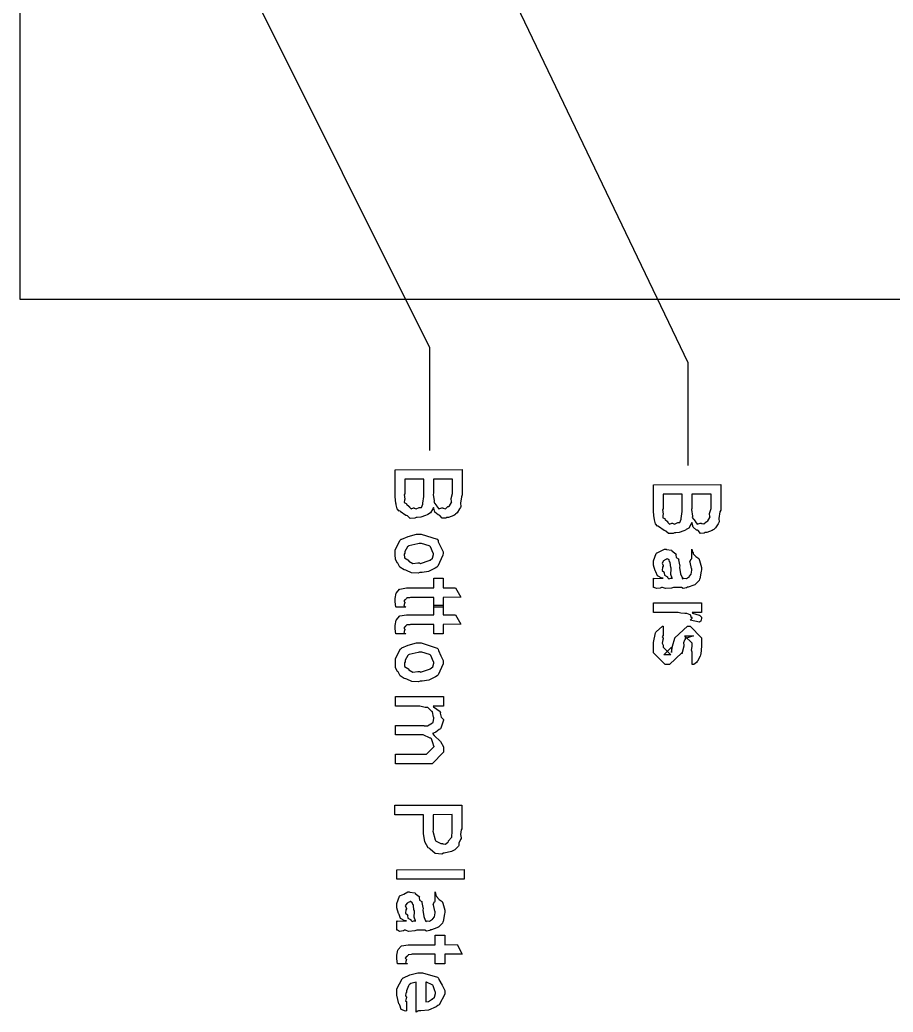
# Model space of a CAD drawing. Extents: x 0.2 to 11.6, y 0.3 to 16.2.
# Drawn here: x 2.112 to 3.171, y 11.012 to 12.216 of the extents above; entities that cross this region are included whole.
import ezdxf

# ---------------------------------------------------------------- set-up
doc = ezdxf.new("R2010")
doc.units = 0
doc.header["$MEASUREMENT"] = 0

msp = doc.modelspace()

# ---------------------------------------------------------------- linework, layer by layer
at = {"color": 0}
for p, q in [((2.11165, 12.425), (2.11165, 11.8767)), ((2.64333, 12.3817), (2.92165, 11.8)), ((2.33832, 12.36), (2.60835, 11.8184)), ((2.11165, 11.8767), (5.34668, 11.8767)), ((2.60835, 11.8184), (2.60835, 11.6934)), ((2.92165, 11.8), (2.92165, 11.675)), ((2.56668, 11.67), (2.64828, 11.6703)), ((2.56668, 11.6405), (2.56668, 11.67)), ((2.56668, 11.67), (2.56668, 11.67)), ((2.64828, 11.6703), (2.64828, 11.6394)), ((2.5784, 11.6585), (2.5784, 11.6405)), ((2.60161, 11.6585), (2.5784, 11.6585)), ((2.5784, 11.6585), (2.5784, 11.6585)), ((2.60161, 11.6403), (2.60161, 11.6585)), ((2.63656, 11.6587), (2.61333, 11.6585)), ((2.61333, 11.6585), (2.61333, 11.6414)), ((2.61333, 11.6585), (2.61333, 11.6585)), ((2.63656, 11.6431), (2.63656, 11.6587)), ((2.88004, 11.6517), (2.96164, 11.6519)), ((2.88004, 11.6222), (2.88004, 11.6517)), ((2.88004, 11.6517), (2.88004, 11.6517)), ((2.96164, 11.6519), (2.96164, 11.6211)), ((2.56668, 11.6376), (2.56668, 11.6405)), ((2.5784, 11.6405), (2.57764, 11.6399)), ((2.57764, 11.6399), (2.57856, 11.6343)), ((2.60161, 11.6375), (2.60161, 11.6403)), ((2.61333, 11.6414), (2.6129, 11.6401)), ((2.6129, 11.6401), (2.61404, 11.6321)), ((2.6346, 11.6352), (2.63656, 11.6412)), ((2.63656, 11.6412), (2.63656, 11.6431)), ((2.64828, 11.6394), (2.64735, 11.637)), ((2.89176, 11.6402), (2.89176, 11.6222)), ((2.91499, 11.6402), (2.89176, 11.6402)), ((2.89176, 11.6402), (2.89176, 11.6402)), ((2.91499, 11.622), (2.91499, 11.6402)), ((2.94993, 11.6404), (2.92671, 11.6402)), ((2.92671, 11.6402), (2.92671, 11.623)), ((2.92671, 11.6402), (2.92671, 11.6402)), ((2.94993, 11.6248), (2.94993, 11.6404)), ((2.56765, 11.629), (2.56668, 11.6376)), ((2.56799, 11.6284), (2.56765, 11.629)), ((2.56819, 11.6275), (2.56799, 11.6284)), ((2.56913, 11.6227), (2.56819, 11.6275)), ((2.57807, 11.6333), (2.5779, 11.6301)), ((2.5779, 11.6301), (2.58035, 11.629)), ((2.57861, 11.634), (2.57807, 11.6333)), ((2.57856, 11.6343), (2.57861, 11.634)), ((2.58035, 11.629), (2.58057, 11.6286)), ((2.58057, 11.6286), (2.58078, 11.628)), ((2.58078, 11.628), (2.58382, 11.6253)), ((2.59868, 11.6242), (2.60032, 11.6282)), ((2.60021, 11.6292), (2.60161, 11.6375)), ((2.60053, 11.6288), (2.60021, 11.6292)), ((2.60032, 11.6282), (2.60053, 11.6288)), ((2.61421, 11.6316), (2.61388, 11.6305)), ((2.61388, 11.6305), (2.61746, 11.6259)), ((2.61404, 11.6321), (2.61421, 11.6316)), ((2.63271, 11.6263), (2.63525, 11.6304)), ((2.63504, 11.6311), (2.6346, 11.6352)), ((2.63547, 11.631), (2.63504, 11.6311)), ((2.63525, 11.6304), (2.63547, 11.631)), ((2.64735, 11.637), (2.64615, 11.6292)), ((2.64615, 11.6292), (2.64643, 11.6252)), ((2.57172, 11.6198), (2.56913, 11.6227)), ((2.57254, 11.6199), (2.57172, 11.6198)), ((2.57303, 11.6194), (2.57254, 11.6199)), ((2.57986, 11.6145), (2.57303, 11.6194)), ((2.58382, 11.6253), (2.58425, 11.6251)), ((2.58425, 11.6251), (2.58425, 11.6244)), ((2.58425, 11.6244), (2.58637, 11.6224)), ((2.58637, 11.6224), (2.58897, 11.6236)), ((2.58897, 11.6236), (2.5899, 11.6236)), ((2.5899, 11.6236), (2.58985, 11.6234)), ((2.58985, 11.6234), (2.59233, 11.6224)), ((2.59233, 11.6224), (2.59614, 11.6241)), ((2.59614, 11.6241), (2.59663, 11.6242)), ((2.59663, 11.6242), (2.59663, 11.6241)), ((2.59663, 11.6241), (2.59868, 11.6242)), ((2.60644, 11.6157), (2.60553, 11.6151)), ((2.60965, 11.6175), (2.60644, 11.6157)), ((2.61262, 11.6225), (2.60965, 11.6175)), ((2.61333, 11.6242), (2.61262, 11.6225)), ((2.61376, 11.6232), (2.61333, 11.6242)), ((2.61486, 11.6185), (2.61376, 11.6232)), ((2.61882, 11.6152), (2.61486, 11.6185)), ((2.61746, 11.6259), (2.61789, 11.6255)), ((2.61789, 11.6255), (2.61774, 11.6249)), ((2.61774, 11.6249), (2.61979, 11.6224)), ((2.61979, 11.6224), (2.62354, 11.6236)), ((2.62354, 11.6236), (2.62483, 11.6236)), ((2.62483, 11.6236), (2.625, 11.6232)), ((2.625, 11.6232), (2.62793, 11.6227)), ((2.62793, 11.6227), (2.63086, 11.6252)), ((2.63086, 11.6252), (2.63135, 11.6255)), ((2.63135, 11.6255), (2.63271, 11.6263)), ((2.63135, 11.6255), (2.63135, 11.6255)), ((2.63917, 11.6153), (2.63807, 11.6146)), ((2.63986, 11.6159), (2.63917, 11.6153)), ((2.64199, 11.6177), (2.63986, 11.6159)), ((2.64507, 11.6226), (2.64199, 11.6177)), ((2.64611, 11.6242), (2.64507, 11.6226)), ((2.64643, 11.6252), (2.64611, 11.6242)), ((2.88004, 11.6193), (2.88004, 11.6222)), ((2.88103, 11.6107), (2.88004, 11.6193)), ((2.89176, 11.6222), (2.891, 11.6216)), ((2.891, 11.6216), (2.89193, 11.616)), ((2.89199, 11.6157), (2.89144, 11.615)), ((2.89193, 11.616), (2.89199, 11.6157)), ((2.91357, 11.6109), (2.91499, 11.6192)), ((2.91499, 11.6192), (2.91499, 11.622)), ((2.92671, 11.623), (2.92626, 11.6218)), ((2.92626, 11.6218), (2.9274, 11.6138)), ((2.94797, 11.6169), (2.94993, 11.6228)), ((2.9484, 11.6127), (2.94797, 11.6169)), ((2.94993, 11.6228), (2.94993, 11.6248)), ((2.96072, 11.6187), (2.95953, 11.6109)), ((2.96164, 11.6211), (2.96072, 11.6187)), ((2.58078, 11.6143), (2.57986, 11.6145)), ((2.58165, 11.6139), (2.58078, 11.6143)), ((2.58485, 11.6108), (2.58165, 11.6139)), ((2.59076, 11.6111), (2.58485, 11.6108)), ((2.59229, 11.6119), (2.59076, 11.6111)), ((2.59369, 11.6119), (2.59229, 11.6119)), ((2.59799, 11.6124), (2.59369, 11.6119)), ((2.60368, 11.6144), (2.59799, 11.6124)), ((2.60553, 11.6151), (2.60368, 11.6144)), ((2.62028, 11.6149), (2.61882, 11.6152)), ((2.62099, 11.6144), (2.62028, 11.6149)), ((2.62381, 11.611), (2.62099, 11.6144)), ((2.62842, 11.6113), (2.62381, 11.611)), ((2.62939, 11.6121), (2.62842, 11.6113)), ((2.63157, 11.6121), (2.62939, 11.6121)), ((2.63807, 11.6146), (2.63157, 11.6121)), ((2.88135, 11.61), (2.88103, 11.6107)), ((2.88157, 11.6092), (2.88135, 11.61)), ((2.88249, 11.6044), (2.88157, 11.6092)), ((2.8851, 11.6015), (2.88249, 11.6044)), ((2.89144, 11.615), (2.89128, 11.6118)), ((2.89128, 11.6118), (2.89372, 11.6106)), ((2.89372, 11.6106), (2.89393, 11.6102)), ((2.89393, 11.6102), (2.89415, 11.6097)), ((2.89415, 11.6097), (2.89719, 11.607)), ((2.89719, 11.607), (2.89762, 11.6068)), ((2.89762, 11.6068), (2.89762, 11.6061)), ((2.89762, 11.6061), (2.89974, 11.6041)), ((2.89974, 11.6041), (2.90235, 11.6053)), ((2.90235, 11.6053), (2.90326, 11.6053)), ((2.90326, 11.6053), (2.90321, 11.6051)), ((2.90321, 11.6051), (2.90571, 11.6041)), ((2.90571, 11.6041), (2.9095, 11.6058)), ((2.9095, 11.6058), (2.91, 11.6059)), ((2.91, 11.6059), (2.91, 11.6058)), ((2.91, 11.6058), (2.91206, 11.6059)), ((2.91206, 11.6059), (2.91368, 11.6098)), ((2.9139, 11.6105), (2.91357, 11.6109)), ((2.91368, 11.6098), (2.9139, 11.6105)), ((2.926, 11.6042), (2.92301, 11.5991)), ((2.92671, 11.6059), (2.926, 11.6042)), ((2.92714, 11.6049), (2.92671, 11.6059)), ((2.92822, 11.6002), (2.92714, 11.6049)), ((2.92757, 11.6133), (2.92725, 11.6121)), ((2.92725, 11.6121), (2.93083, 11.6075)), ((2.9274, 11.6138), (2.92757, 11.6133)), ((2.93083, 11.6075), (2.93126, 11.6072)), ((2.93126, 11.6072), (2.9311, 11.6066)), ((2.9311, 11.6066), (2.93317, 11.6041)), ((2.93317, 11.6041), (2.9369, 11.6053)), ((2.9369, 11.6053), (2.93821, 11.6053)), ((2.93821, 11.6053), (2.93838, 11.6048)), ((2.93838, 11.6048), (2.94129, 11.6044)), ((2.94129, 11.6044), (2.94422, 11.6069)), ((2.94422, 11.6069), (2.94472, 11.6072)), ((2.94472, 11.6072), (2.94607, 11.6079)), ((2.94472, 11.6072), (2.94472, 11.6072)), ((2.94607, 11.6079), (2.94862, 11.6121)), ((2.94883, 11.6126), (2.9484, 11.6127)), ((2.94862, 11.6121), (2.94883, 11.6126)), ((2.95844, 11.6043), (2.95535, 11.5994)), ((2.95947, 11.6059), (2.95844, 11.6043)), ((2.95979, 11.6069), (2.95947, 11.6059)), ((2.95953, 11.6109), (2.95979, 11.6069)), ((2.58246, 11.5891), (2.59256, 11.5918)), ((2.59256, 11.5918), (2.59592, 11.5918)), ((2.59592, 11.5918), (2.59836, 11.5917)), ((2.59592, 11.5918), (2.59592, 11.5918)), ((2.59836, 11.5917), (2.61762, 11.5856)), ((2.8859, 11.6016), (2.8851, 11.6015)), ((2.88639, 11.601), (2.8859, 11.6016)), ((2.89324, 11.5961), (2.88639, 11.601)), ((2.89415, 11.5959), (2.89324, 11.5961)), ((2.89501, 11.5955), (2.89415, 11.5959)), ((2.89822, 11.5925), (2.89501, 11.5955)), ((2.90414, 11.5927), (2.89822, 11.5925)), ((2.90565, 11.5935), (2.90414, 11.5927)), ((2.90707, 11.5935), (2.90565, 11.5935)), ((2.91135, 11.594), (2.90707, 11.5935)), ((2.91704, 11.596), (2.91135, 11.594)), ((2.91889, 11.5968), (2.91704, 11.596)), ((2.91982, 11.5973), (2.91889, 11.5968)), ((2.92301, 11.5991), (2.91982, 11.5973)), ((2.93218, 11.5968), (2.92822, 11.6002)), ((2.93365, 11.5966), (2.93218, 11.5968)), ((2.93435, 11.5961), (2.93365, 11.5966)), ((2.93718, 11.5927), (2.93435, 11.5961)), ((2.94179, 11.593), (2.93718, 11.5927)), ((2.94276, 11.5938), (2.94179, 11.593)), ((2.94493, 11.5938), (2.94276, 11.5938)), ((2.95144, 11.5962), (2.94493, 11.5938)), ((2.95253, 11.597), (2.95144, 11.5962)), ((2.95324, 11.5975), (2.95253, 11.597)), ((2.95535, 11.5994), (2.95324, 11.5975)), ((2.56683, 11.5729), (2.57297, 11.5845)), ((2.57297, 11.5845), (2.57422, 11.5856)), ((2.57422, 11.5856), (2.57488, 11.5858)), ((2.57488, 11.5858), (2.58246, 11.5891)), ((2.59435, 11.58), (2.58361, 11.5776)), ((2.59592, 11.5803), (2.59435, 11.58)), ((2.59896, 11.5803), (2.59592, 11.5803)), ((2.59592, 11.5803), (2.59592, 11.5803)), ((2.60818, 11.5775), (2.59896, 11.5803)), ((2.61762, 11.5856), (2.61893, 11.5842)), ((2.61893, 11.5842), (2.61903, 11.5825)), ((2.61903, 11.5825), (2.62213, 11.5762)), ((2.56685, 11.5686), (2.56683, 11.5729)), ((2.56685, 11.5668), (2.56685, 11.5686)), ((2.57856, 11.5686), (2.57785, 11.5677)), ((2.57785, 11.5677), (2.57813, 11.5631)), ((2.58197, 11.5764), (2.57856, 11.5706)), ((2.57856, 11.5706), (2.57856, 11.5686)), ((2.5829, 11.5771), (2.58197, 11.5764)), ((2.58361, 11.5776), (2.5829, 11.5771)), ((2.60894, 11.5771), (2.60818, 11.5775)), ((2.60969, 11.5766), (2.60894, 11.5771)), ((2.61307, 11.5689), (2.60969, 11.5766)), ((2.61225, 11.5626), (2.6135, 11.5671)), ((2.6135, 11.5686), (2.61307, 11.5689)), ((2.6135, 11.5671), (2.6135, 11.5686)), ((2.62213, 11.5762), (2.625, 11.5705)), ((2.625, 11.5686), (2.62478, 11.5664)), ((2.625, 11.5705), (2.625, 11.5686)), ((2.88015, 11.5596), (2.88357, 11.5684)), ((2.88357, 11.5684), (2.88428, 11.5692)), ((2.88428, 11.5692), (2.88465, 11.569)), ((2.88465, 11.569), (2.88867, 11.571)), ((2.88867, 11.571), (2.89367, 11.5735)), ((2.89367, 11.5735), (2.89535, 11.5735)), ((2.89535, 11.5735), (2.89589, 11.5733)), ((2.89589, 11.5733), (2.90196, 11.5723)), ((2.90196, 11.5723), (2.9025, 11.572)), ((2.9025, 11.572), (2.90235, 11.5717)), ((2.90235, 11.5717), (2.90739, 11.5681)), ((2.90771, 11.5677), (2.90722, 11.5669)), ((2.90739, 11.5681), (2.90771, 11.5677)), ((2.92681, 11.5735), (2.92676, 11.5735)), ((2.92676, 11.5735), (2.9274, 11.5698)), ((2.92681, 11.562), (2.92681, 11.5735)), ((2.9274, 11.5698), (2.92811, 11.5694)), ((2.92811, 11.5694), (2.92839, 11.568)), ((2.92839, 11.568), (2.93169, 11.5645)), ((2.56722, 11.5614), (2.56685, 11.5668)), ((2.56928, 11.5569), (2.56722, 11.5614)), ((2.5701, 11.5567), (2.56928, 11.5569)), ((2.57064, 11.5558), (2.5701, 11.5567)), ((2.5726, 11.5518), (2.57064, 11.5558)), ((2.57813, 11.5631), (2.58214, 11.5607)), ((2.58214, 11.5607), (2.5829, 11.5602)), ((2.5829, 11.5602), (2.58333, 11.5589)), ((2.58333, 11.5589), (2.58817, 11.5563)), ((2.58817, 11.5563), (2.59429, 11.5569)), ((2.59429, 11.5569), (2.59636, 11.5569)), ((2.59636, 11.5569), (2.59754, 11.5562)), ((2.59754, 11.5562), (2.60818, 11.5598)), ((2.60818, 11.5598), (2.60894, 11.5604)), ((2.60894, 11.5604), (2.60921, 11.5602)), ((2.60921, 11.5602), (2.61225, 11.5626)), ((2.62478, 11.5664), (2.61865, 11.553)), ((2.88015, 11.5564), (2.88015, 11.5596)), ((2.88015, 11.5541), (2.88015, 11.5564)), ((2.89231, 11.5595), (2.89057, 11.5566)), ((2.89057, 11.5566), (2.89187, 11.5539)), ((2.89318, 11.5598), (2.89231, 11.5595)), ((2.89339, 11.5602), (2.89318, 11.5598)), ((2.89589, 11.5616), (2.89339, 11.5602)), ((2.89643, 11.562), (2.89589, 11.5616)), ((2.89686, 11.562), (2.89643, 11.562)), ((2.89828, 11.5609), (2.89686, 11.562)), ((2.89882, 11.5609), (2.89828, 11.5609)), ((2.89899, 11.5608), (2.89882, 11.5609)), ((2.89974, 11.5582), (2.89899, 11.5608)), ((2.90033, 11.5579), (2.89974, 11.5582)), ((2.90044, 11.5576), (2.90033, 11.5579)), ((2.90099, 11.5513), (2.90044, 11.5576)), ((2.90722, 11.5669), (2.90771, 11.5634)), ((2.90771, 11.5634), (2.91054, 11.562)), ((2.91054, 11.562), (2.91075, 11.5614)), ((2.91075, 11.5614), (2.9106, 11.5606)), ((2.9106, 11.5606), (2.91189, 11.5546)), ((2.92421, 11.5581), (2.92594, 11.5618)), ((2.92464, 11.5577), (2.92421, 11.5581)), ((2.92421, 11.5581), (2.92421, 11.5581)), ((2.92638, 11.5501), (2.92464, 11.5577)), ((2.92594, 11.5618), (2.92681, 11.562)), ((2.93169, 11.5645), (2.93528, 11.5621)), ((2.93528, 11.5621), (2.93571, 11.5611)), ((2.93571, 11.5611), (2.93614, 11.5599)), ((2.93614, 11.5599), (2.93832, 11.5514)), ((2.57775, 11.5487), (2.5726, 11.5518)), ((2.57964, 11.5482), (2.57775, 11.5487)), ((2.58068, 11.5478), (2.57964, 11.5482)), ((2.58675, 11.5448), (2.58068, 11.5478)), ((2.59478, 11.5445), (2.58675, 11.5448)), ((2.59679, 11.5454), (2.59478, 11.5445)), ((2.59944, 11.5454), (2.59679, 11.5454)), ((2.60742, 11.5466), (2.59944, 11.5454)), ((2.6154, 11.5505), (2.60742, 11.5466)), ((2.6174, 11.5519), (2.6154, 11.5505)), ((2.61865, 11.553), (2.6174, 11.5519)), ((2.88211, 11.5473), (2.88015, 11.5541)), ((2.88276, 11.5468), (2.88211, 11.5473)), ((2.88319, 11.5461), (2.88276, 11.5468)), ((2.88488, 11.5414), (2.88319, 11.5461)), ((2.89117, 11.5519), (2.89079, 11.5476)), ((2.89079, 11.5476), (2.89328, 11.5457)), ((2.89187, 11.5529), (2.89117, 11.5519)), ((2.89187, 11.5539), (2.89187, 11.5529)), ((2.89361, 11.5451), (2.89324, 11.5448)), ((2.89324, 11.5448), (2.89367, 11.5419)), ((2.89328, 11.5457), (2.89361, 11.5451)), ((2.90164, 11.5512), (2.90099, 11.5513)), ((2.90121, 11.5428), (2.90175, 11.5498)), ((2.90175, 11.5498), (2.90164, 11.5512)), ((2.91189, 11.5546), (2.91206, 11.5538)), ((2.91206, 11.5538), (2.91189, 11.5513)), ((2.91189, 11.5513), (2.91292, 11.5436)), ((2.91292, 11.5436), (2.91476, 11.5394)), ((2.92399, 11.5408), (2.92578, 11.5432)), ((2.92578, 11.5432), (2.92681, 11.5481)), ((2.92681, 11.5496), (2.92638, 11.5501)), ((2.92681, 11.5481), (2.92681, 11.5496)), ((2.9381, 11.547), (2.93631, 11.5378)), ((2.93832, 11.5486), (2.9381, 11.547)), ((2.93832, 11.5514), (2.93832, 11.5486)), ((2.61361, 11.5265), (2.61361, 11.5383)), ((2.61361, 11.5383), (2.62511, 11.5383)), ((2.62511, 11.5383), (2.62511, 11.5265)), ((2.88015, 11.5271), (2.88015, 11.5386)), ((2.88015, 11.5386), (2.88097, 11.5379)), ((2.88097, 11.5379), (2.88911, 11.5386)), ((2.89014, 11.5385), (2.88488, 11.5414)), ((2.88911, 11.5386), (2.89187, 11.5386)), ((2.89187, 11.5386), (2.89014, 11.5385)), ((2.89187, 11.5386), (2.89187, 11.5386)), ((2.89367, 11.5419), (2.89697, 11.5402)), ((2.89697, 11.5402), (2.89729, 11.5399)), ((2.89729, 11.5399), (2.89725, 11.5393)), ((2.89725, 11.5393), (2.89876, 11.5377)), ((2.89876, 11.5377), (2.90104, 11.5386)), ((2.90104, 11.5386), (2.90186, 11.5386)), ((2.90283, 11.5386), (2.90121, 11.5428)), ((2.90186, 11.5386), (2.90338, 11.5386)), ((2.90338, 11.5386), (2.90283, 11.5386)), ((2.90338, 11.5386), (2.90338, 11.5386)), ((2.91476, 11.5394), (2.9151, 11.5386)), ((2.9151, 11.5386), (2.91499, 11.5384)), ((2.91499, 11.5384), (2.91553, 11.5375)), ((2.91553, 11.5375), (2.91667, 11.5386)), ((2.91667, 11.5386), (2.91704, 11.5386)), ((2.91704, 11.5386), (2.91704, 11.5384)), ((2.91704, 11.5384), (2.92008, 11.538)), ((2.92008, 11.538), (2.92367, 11.5404)), ((2.92367, 11.5404), (2.92399, 11.5408)), ((2.92399, 11.5408), (2.92399, 11.5408)), ((2.93554, 11.5357), (2.93083, 11.5309)), ((2.93593, 11.5371), (2.93554, 11.5357)), ((2.93631, 11.5378), (2.93593, 11.5371)), ((2.56694, 11.5138), (2.56819, 11.5201)), ((2.56819, 11.5201), (2.56847, 11.5207)), ((2.56847, 11.5207), (2.57215, 11.525)), ((2.56847, 11.5207), (2.56847, 11.5207)), ((2.57215, 11.525), (2.5726, 11.5252)), ((2.5726, 11.5252), (2.58057, 11.5265)), ((2.5726, 11.5252), (2.5726, 11.5252)), ((2.58057, 11.5265), (2.58322, 11.5265)), ((2.58322, 11.5265), (2.61361, 11.5265)), ((2.62511, 11.5265), (2.64008, 11.5268)), ((2.64008, 11.5268), (2.64638, 11.5153)), ((2.88103, 11.5271), (2.88015, 11.5271)), ((2.88363, 11.5257), (2.88103, 11.5271)), ((2.8884, 11.5264), (2.88363, 11.5257)), ((2.88971, 11.5271), (2.8884, 11.5264)), ((2.8909, 11.5271), (2.88971, 11.5271)), ((2.89453, 11.5257), (2.8909, 11.5271)), ((2.90218, 11.5263), (2.89453, 11.5257)), ((2.90446, 11.5271), (2.90218, 11.5263)), ((2.91357, 11.5271), (2.90446, 11.5271)), ((2.91417, 11.5271), (2.91357, 11.5271)), ((2.91607, 11.5258), (2.91417, 11.5271)), ((2.92025, 11.5268), (2.91607, 11.5258)), ((2.92139, 11.5275), (2.92025, 11.5268)), ((2.92225, 11.5277), (2.92139, 11.5275)), ((2.92899, 11.5301), (2.92225, 11.5277)), ((2.93028, 11.5305), (2.92899, 11.5301)), ((2.93083, 11.5309), (2.93028, 11.5305)), ((2.56694, 11.5116), (2.56694, 11.5138)), ((2.56694, 11.5096), (2.56694, 11.5116)), ((2.56776, 11.5035), (2.56694, 11.5096)), ((2.57867, 11.5122), (2.57726, 11.5104)), ((2.57726, 11.5104), (2.57867, 11.5088)), ((2.57813, 11.5076), (2.57742, 11.5047)), ((2.57867, 11.5083), (2.57813, 11.5076)), ((2.57932, 11.5124), (2.57867, 11.5122)), ((2.57867, 11.5088), (2.57867, 11.5083)), ((2.57943, 11.5126), (2.57932, 11.5124)), ((2.58068, 11.5139), (2.57943, 11.5126)), ((2.58083, 11.5144), (2.58068, 11.5139)), ((2.581, 11.5145), (2.58083, 11.5144)), ((2.58442, 11.5147), (2.581, 11.5145)), ((2.58539, 11.515), (2.58442, 11.5147)), ((2.61361, 11.515), (2.58539, 11.515)), ((2.61361, 11.5033), (2.61361, 11.515)), ((2.64638, 11.5153), (2.62511, 11.515)), ((2.62511, 11.515), (2.62511, 11.5033)), ((2.88026, 11.5083), (2.93842, 11.5083)), ((2.88026, 11.4967), (2.88026, 11.5083)), ((2.88026, 11.5083), (2.88026, 11.5083)), ((2.93842, 11.5083), (2.93842, 11.4967)), ((2.56803, 11.5033), (2.56776, 11.5035)), ((2.57975, 11.5033), (2.56803, 11.5033)), ((2.57742, 11.5047), (2.57954, 11.5038)), ((2.57954, 11.5038), (2.57975, 11.5033)), ((2.57975, 11.5033), (2.57975, 11.5033)), ((2.62511, 11.5033), (2.61361, 11.5033)), ((2.61367, 11.4939), (2.61367, 11.5056)), ((2.61367, 11.5056), (2.62517, 11.5056)), ((2.62517, 11.5056), (2.62517, 11.4939)), ((2.9089, 11.4967), (2.88026, 11.4967)), ((2.90994, 11.4967), (2.9089, 11.4967)), ((2.91319, 11.496), (2.90994, 11.4967)), ((2.91829, 11.4956), (2.91319, 11.496)), ((2.91997, 11.4957), (2.91829, 11.4956)), ((2.92051, 11.4956), (2.91997, 11.4957)), ((2.92443, 11.4938), (2.92051, 11.4956)), ((2.93842, 11.4967), (2.92692, 11.4967)), ((2.92692, 11.4967), (2.92763, 11.496)), ((2.92763, 11.496), (2.93565, 11.4937)), ((2.567, 11.4812), (2.56825, 11.4875)), ((2.56825, 11.4875), (2.56853, 11.488)), ((2.56853, 11.488), (2.57221, 11.4923)), ((2.56853, 11.488), (2.56853, 11.488)), ((2.57221, 11.4923), (2.57264, 11.4926)), ((2.57264, 11.4926), (2.58062, 11.4939)), ((2.57264, 11.4926), (2.57264, 11.4926)), ((2.58062, 11.4939), (2.58328, 11.4939)), ((2.58328, 11.4939), (2.61367, 11.4939)), ((2.62517, 11.4939), (2.64014, 11.4941)), ((2.64014, 11.4941), (2.64643, 11.4826)), ((2.92497, 11.4937), (2.92443, 11.4938)), ((2.92475, 11.4874), (2.92692, 11.49)), ((2.93604, 11.485), (2.92475, 11.4874)), ((2.92475, 11.4874), (2.92475, 11.4874)), ((2.92529, 11.4935), (2.92497, 11.4937)), ((2.92578, 11.4908), (2.92529, 11.4935)), ((2.92681, 11.4908), (2.92578, 11.4908)), ((2.92692, 11.4909), (2.92681, 11.4908)), ((2.92692, 11.49), (2.92692, 11.4909)), ((2.93565, 11.4937), (2.93604, 11.4935)), ((2.93604, 11.4935), (2.93642, 11.4932)), ((2.93631, 11.4853), (2.93604, 11.485)), ((2.93744, 11.4862), (2.93631, 11.4853)), ((2.93642, 11.4932), (2.93842, 11.491)), ((2.93826, 11.4893), (2.93744, 11.4862)), ((2.93842, 11.4902), (2.93826, 11.4893)), ((2.93842, 11.491), (2.93842, 11.4902)), ((2.567, 11.4789), (2.567, 11.4812)), ((2.567, 11.4769), (2.567, 11.4789)), ((2.56782, 11.4709), (2.567, 11.4769)), ((2.56808, 11.4707), (2.56782, 11.4709)), ((2.57872, 11.4795), (2.57731, 11.4778)), ((2.57731, 11.4778), (2.57872, 11.4762)), ((2.57818, 11.4749), (2.57747, 11.472)), ((2.57747, 11.472), (2.57958, 11.4711)), ((2.57872, 11.4756), (2.57818, 11.4749)), ((2.57937, 11.4798), (2.57872, 11.4795)), ((2.57872, 11.4762), (2.57872, 11.4756)), ((2.57949, 11.48), (2.57937, 11.4798)), ((2.58074, 11.4813), (2.57949, 11.48)), ((2.57958, 11.4711), (2.57981, 11.4707)), ((2.58089, 11.4817), (2.58074, 11.4813)), ((2.58106, 11.4818), (2.58089, 11.4817)), ((2.58447, 11.482), (2.58106, 11.4818)), ((2.58544, 11.4824), (2.58447, 11.482)), ((2.61367, 11.4824), (2.58544, 11.4824)), ((2.61367, 11.4707), (2.61367, 11.4824)), ((2.64643, 11.4826), (2.62517, 11.4824)), ((2.62517, 11.4824), (2.62517, 11.4707)), ((2.88032, 11.4604), (2.88265, 11.472)), ((2.88265, 11.472), (2.88314, 11.4729)), ((2.88314, 11.4729), (2.8834, 11.4734)), ((2.8834, 11.4734), (2.89106, 11.48)), ((2.89106, 11.48), (2.89204, 11.4803)), ((2.89204, 11.4803), (2.89204, 11.4686)), ((2.89204, 11.4803), (2.89204, 11.4803)), ((2.90593, 11.4662), (2.92156, 11.4803)), ((2.92156, 11.4803), (2.92458, 11.4803)), ((2.92458, 11.4803), (2.93847, 11.4662)), ((2.57981, 11.4707), (2.56808, 11.4707)), ((2.57981, 11.4707), (2.57981, 11.4707)), ((2.58268, 11.4573), (2.59278, 11.46)), ((2.59278, 11.46), (2.59614, 11.46)), ((2.59614, 11.46), (2.59858, 11.4598)), ((2.59614, 11.46), (2.59614, 11.46)), ((2.59858, 11.4598), (2.61783, 11.4537)), ((2.62517, 11.4707), (2.61367, 11.4707)), ((2.88032, 11.4562), (2.88032, 11.4604)), ((2.8916, 11.4685), (2.89057, 11.4671)), ((2.89057, 11.4671), (2.89204, 11.4655)), ((2.89133, 11.4638), (2.89057, 11.4597)), ((2.89057, 11.4597), (2.89204, 11.4571)), ((2.89204, 11.4649), (2.89133, 11.4638)), ((2.89204, 11.4686), (2.8916, 11.4685)), ((2.89204, 11.4655), (2.89204, 11.4649)), ((2.90332, 11.4558), (2.90593, 11.4658)), ((2.90593, 11.4658), (2.90593, 11.4662)), ((2.91781, 11.4632), (2.91667, 11.46)), ((2.91667, 11.46), (2.91715, 11.457)), ((2.92697, 11.4595), (2.91764, 11.4686)), ((2.91764, 11.4686), (2.92242, 11.4686)), ((2.91851, 11.464), (2.91781, 11.4632)), ((2.91917, 11.4664), (2.91851, 11.464)), ((2.9285, 11.4686), (2.91917, 11.4651)), ((2.91917, 11.4651), (2.91917, 11.4664)), ((2.92242, 11.4686), (2.9285, 11.4686)), ((2.92697, 11.4571), (2.92697, 11.4595)), ((2.93847, 11.4662), (2.93847, 11.458)), ((2.56706, 11.441), (2.57319, 11.4526)), ((2.57319, 11.4526), (2.57443, 11.4537)), ((2.57443, 11.4537), (2.57508, 11.454)), ((2.57508, 11.454), (2.58268, 11.4573)), ((2.59457, 11.4481), (2.58382, 11.4458)), ((2.59614, 11.4485), (2.59457, 11.4481)), ((2.59918, 11.4485), (2.59614, 11.4485)), ((2.59614, 11.4485), (2.59614, 11.4485)), ((2.6084, 11.4457), (2.59918, 11.4485)), ((2.61783, 11.4537), (2.61914, 11.4524)), ((2.61914, 11.4524), (2.61925, 11.4507)), ((2.61925, 11.4507), (2.62235, 11.4443)), ((2.88032, 11.4477), (2.88032, 11.4562)), ((2.89442, 11.4337), (2.88032, 11.4477)), ((2.89204, 11.4571), (2.89204, 11.4562)), ((2.89204, 11.4562), (2.89204, 11.4547)), ((2.89204, 11.4547), (2.90115, 11.4454)), ((2.89268, 11.4454), (2.90201, 11.4547)), ((2.91439, 11.4477), (2.89962, 11.4337)), ((2.90201, 11.4482), (2.90332, 11.4558)), ((2.90201, 11.4547), (2.90201, 11.4482)), ((2.91699, 11.456), (2.91439, 11.4465)), ((2.91439, 11.4465), (2.91439, 11.4477)), ((2.91715, 11.457), (2.91699, 11.456)), ((2.92632, 11.4511), (2.92697, 11.4556)), ((2.92697, 11.4488), (2.92632, 11.4511)), ((2.92697, 11.4556), (2.92697, 11.4571)), ((2.92697, 11.448), (2.92697, 11.4488)), ((2.92697, 11.4488), (2.92697, 11.4488)), ((2.92697, 11.4454), (2.92697, 11.448)), ((2.93826, 11.4563), (2.93739, 11.4462)), ((2.93847, 11.458), (2.93826, 11.4563)), ((2.56706, 11.4368), (2.56706, 11.441)), ((2.56706, 11.435), (2.56706, 11.4368)), ((2.56743, 11.4295), (2.56706, 11.435)), ((2.57878, 11.4368), (2.57807, 11.4358)), ((2.57807, 11.4358), (2.57835, 11.4313)), ((2.58219, 11.4446), (2.57878, 11.4388)), ((2.57878, 11.4388), (2.57878, 11.4368)), ((2.58311, 11.4453), (2.58219, 11.4446)), ((2.58382, 11.4458), (2.58311, 11.4453)), ((2.60915, 11.4453), (2.6084, 11.4457)), ((2.60992, 11.4447), (2.60915, 11.4453)), ((2.61328, 11.4371), (2.60992, 11.4447)), ((2.61247, 11.4307), (2.61372, 11.4353)), ((2.61372, 11.4368), (2.61328, 11.4371)), ((2.61372, 11.4353), (2.61372, 11.4368)), ((2.62235, 11.4443), (2.62522, 11.4387)), ((2.62522, 11.4368), (2.625, 11.4346)), ((2.62522, 11.4387), (2.62522, 11.4368)), ((2.89789, 11.4454), (2.89268, 11.4454)), ((2.90115, 11.4454), (2.89789, 11.4454)), ((2.92697, 11.4337), (2.92697, 11.4454)), ((2.92697, 11.4454), (2.92697, 11.4454)), ((2.93229, 11.4363), (2.92904, 11.4335)), ((2.93326, 11.4373), (2.93229, 11.4363)), ((2.93371, 11.4378), (2.93326, 11.4373)), ((2.93685, 11.4439), (2.93371, 11.4378)), ((2.93718, 11.4454), (2.93685, 11.4439)), ((2.93739, 11.4462), (2.93718, 11.4454)), ((2.5695, 11.4251), (2.56743, 11.4295)), ((2.57032, 11.4249), (2.5695, 11.4251)), ((2.57086, 11.4239), (2.57032, 11.4249)), ((2.57281, 11.4199), (2.57086, 11.4239)), ((2.57835, 11.4313), (2.58236, 11.4289)), ((2.58236, 11.4289), (2.58311, 11.4283)), ((2.58311, 11.4283), (2.58356, 11.4271)), ((2.58356, 11.4271), (2.58838, 11.4244)), ((2.58838, 11.4244), (2.59451, 11.4251)), ((2.59451, 11.4251), (2.59657, 11.4251)), ((2.59657, 11.4251), (2.59776, 11.4244)), ((2.59776, 11.4244), (2.6084, 11.428)), ((2.6084, 11.428), (2.60915, 11.4285)), ((2.60915, 11.4285), (2.60943, 11.4284)), ((2.60943, 11.4284), (2.61247, 11.4307)), ((2.625, 11.4346), (2.61888, 11.4212)), ((2.89899, 11.4337), (2.89442, 11.4337)), ((2.89962, 11.4337), (2.89899, 11.4337)), ((2.9274, 11.4338), (2.92697, 11.4337)), ((2.92904, 11.4335), (2.9274, 11.4338)), ((2.57796, 11.4168), (2.57281, 11.4199)), ((2.57986, 11.4164), (2.57796, 11.4168)), ((2.58089, 11.416), (2.57986, 11.4164)), ((2.58697, 11.4129), (2.58089, 11.416)), ((2.595, 11.4127), (2.58697, 11.4129)), ((2.597, 11.4136), (2.595, 11.4127)), ((2.59967, 11.4136), (2.597, 11.4136)), ((2.60764, 11.4147), (2.59967, 11.4136)), ((2.61561, 11.4187), (2.60764, 11.4147)), ((2.61762, 11.4201), (2.61561, 11.4187)), ((2.61888, 11.4212), (2.61762, 11.4201)), ((2.56717, 11.3947), (2.62532, 11.3947)), ((2.56717, 11.3832), (2.56717, 11.3947)), ((2.56717, 11.3947), (2.56717, 11.3947)), ((2.62532, 11.3947), (2.62532, 11.3832)), ((2.59472, 11.3832), (2.56717, 11.3832)), ((2.59679, 11.3832), (2.59472, 11.3832)), ((2.60303, 11.3817), (2.59679, 11.3832)), ((2.60579, 11.3817), (2.60303, 11.3817)), ((2.60644, 11.3815), (2.60579, 11.3817)), ((2.61133, 11.3767), (2.60644, 11.3815)), ((2.61165, 11.3769), (2.61133, 11.3767)), ((2.61199, 11.3764), (2.61165, 11.3769)), ((2.61339, 11.37), (2.61199, 11.3764)), ((2.62532, 11.3832), (2.61274, 11.3832)), ((2.61274, 11.3832), (2.61333, 11.3824)), ((2.61333, 11.3824), (2.62125, 11.3768)), ((2.62125, 11.3768), (2.62185, 11.376)), ((2.62185, 11.376), (2.62142, 11.3747)), ((2.62142, 11.3747), (2.62278, 11.37)), ((2.61079, 11.3621), (2.61279, 11.3638)), ((2.61279, 11.3638), (2.61382, 11.3683)), ((2.61382, 11.3697), (2.61339, 11.37)), ((2.61382, 11.3683), (2.61382, 11.3697)), ((2.62511, 11.3649), (2.6224, 11.3563)), ((2.62278, 11.37), (2.62532, 11.3671)), ((2.62532, 11.366), (2.62511, 11.3649)), ((2.62532, 11.3671), (2.62532, 11.366)), ((2.56717, 11.3482), (2.56717, 11.3597)), ((2.56717, 11.3597), (2.60167, 11.3597)), ((2.60167, 11.3597), (2.602, 11.3592)), ((2.602, 11.3592), (2.60613, 11.3593)), ((2.60613, 11.3593), (2.61025, 11.3618)), ((2.61025, 11.3618), (2.61079, 11.3621)), ((2.61079, 11.3621), (2.61079, 11.3621)), ((2.61604, 11.3517), (2.61328, 11.3503)), ((2.62033, 11.3547), (2.61604, 11.3517)), ((2.62185, 11.3556), (2.62033, 11.3547)), ((2.6224, 11.3563), (2.62185, 11.3556)), ((2.59819, 11.3482), (2.56717, 11.3482)), ((2.60097, 11.3482), (2.59819, 11.3482)), ((2.60938, 11.3444), (2.60097, 11.3482)), ((2.61014, 11.3443), (2.60938, 11.3444)), ((2.61079, 11.3437), (2.61014, 11.3443)), ((2.61242, 11.3386), (2.61079, 11.3437)), ((2.61328, 11.3503), (2.61231, 11.35)), ((2.61231, 11.35), (2.61421, 11.3477)), ((2.61367, 11.3348), (2.61242, 11.3386)), ((2.61421, 11.3477), (2.62175, 11.3402)), ((2.62175, 11.3402), (2.62554, 11.3337)), ((2.60471, 11.3248), (2.61404, 11.3342)), ((2.62554, 11.3272), (2.61165, 11.3133)), ((2.61404, 11.3348), (2.61367, 11.3348)), ((2.61404, 11.3342), (2.61404, 11.3348)), ((2.62554, 11.3337), (2.62554, 11.3315)), ((2.62554, 11.3315), (2.62554, 11.3272)), ((2.56739, 11.3133), (2.56739, 11.3248)), ((2.56739, 11.3248), (2.60081, 11.3248)), ((2.60081, 11.3248), (2.60471, 11.3248)), ((2.60644, 11.3133), (2.56739, 11.3133)), ((2.61165, 11.3133), (2.60644, 11.3133)), ((2.56625, 11.2629), (2.64785, 11.2631)), ((2.56625, 11.2514), (2.56625, 11.2629)), ((2.56625, 11.2629), (2.56625, 11.2629)), ((2.64785, 11.2631), (2.64785, 11.2344)), ((2.60118, 11.2514), (2.56625, 11.2514)), ((2.60118, 11.2323), (2.60118, 11.2514)), ((2.63612, 11.2516), (2.6129, 11.2514)), ((2.6129, 11.2514), (2.6129, 11.2331)), ((2.6129, 11.2514), (2.6129, 11.2514)), ((2.63612, 11.2336), (2.63612, 11.2516)), ((2.60118, 11.2288), (2.60118, 11.2323)), ((2.6129, 11.2331), (2.61247, 11.2316)), ((2.61247, 11.2316), (2.6154, 11.221)), ((2.63569, 11.2247), (2.63612, 11.2313)), ((2.63612, 11.2313), (2.63612, 11.2336)), ((2.64686, 11.2331), (2.64606, 11.2275)), ((2.64785, 11.2344), (2.64686, 11.2331)), ((2.60286, 11.2184), (2.60118, 11.2288)), ((2.60693, 11.2113), (2.60286, 11.2184)), ((2.6154, 11.221), (2.61594, 11.2203)), ((2.61594, 11.2203), (2.61583, 11.2198)), ((2.61583, 11.2198), (2.6224, 11.2164)), ((2.62804, 11.2158), (2.63108, 11.2186)), ((2.63108, 11.2186), (2.63157, 11.219)), ((2.63129, 11.2193), (2.63547, 11.2241)), ((2.63157, 11.219), (2.63129, 11.2193)), ((2.63547, 11.2241), (2.63569, 11.2247)), ((2.63569, 11.2247), (2.63569, 11.2247)), ((2.646, 11.2216), (2.64426, 11.2171)), ((2.64697, 11.2227), (2.646, 11.2216)), ((2.64606, 11.2275), (2.64708, 11.2234)), ((2.64708, 11.2234), (2.64697, 11.2227)), ((2.60813, 11.2108), (2.60693, 11.2113)), ((2.60932, 11.2098), (2.60813, 11.2108)), ((2.61556, 11.2046), (2.60932, 11.2098)), ((2.6224, 11.2164), (2.62463, 11.2164)), ((2.62463, 11.2164), (2.62483, 11.216)), ((2.62483, 11.216), (2.62804, 11.2158)), ((2.6351, 11.2068), (2.62625, 11.2048)), ((2.6359, 11.2073), (2.6351, 11.2068)), ((2.63672, 11.2077), (2.6359, 11.2073)), ((2.63926, 11.2089), (2.63672, 11.2077)), ((2.64253, 11.2122), (2.63926, 11.2089)), ((2.6435, 11.2134), (2.64253, 11.2122)), ((2.64393, 11.214), (2.6435, 11.2134)), ((2.64426, 11.2171), (2.64393, 11.214)), ((2.62343, 11.2037), (2.61556, 11.2046)), ((2.62528, 11.2047), (2.62343, 11.2037)), ((2.62625, 11.2048), (2.62528, 11.2047)), ((2.56874, 11.1847), (2.65033, 11.1849)), ((2.56874, 11.1732), (2.56874, 11.1847)), ((2.56874, 11.1847), (2.56874, 11.1847)), ((2.65033, 11.1849), (2.65033, 11.1734)), ((2.65033, 11.1734), (2.56874, 11.1732)), ((2.56874, 11.1439), (2.57215, 11.1527)), ((2.57215, 11.1527), (2.57286, 11.1535)), ((2.57286, 11.1535), (2.57324, 11.1533)), ((2.57324, 11.1533), (2.57726, 11.1553)), ((2.57726, 11.1553), (2.58225, 11.1578)), ((2.58447, 11.1459), (2.58197, 11.1445)), ((2.58225, 11.1578), (2.58393, 11.1578)), ((2.58393, 11.1578), (2.58447, 11.1577)), ((2.58447, 11.1577), (2.59056, 11.1566)), ((2.58501, 11.1463), (2.58447, 11.1459)), ((2.58544, 11.1463), (2.58501, 11.1463)), ((2.58686, 11.1452), (2.58544, 11.1463)), ((2.59056, 11.1566), (2.5911, 11.1563)), ((2.5911, 11.1563), (2.59093, 11.156)), ((2.59093, 11.156), (2.59597, 11.1524)), ((2.59631, 11.152), (2.59581, 11.1512)), ((2.59581, 11.1512), (2.59631, 11.1477)), ((2.59597, 11.1524), (2.59631, 11.152)), ((2.59631, 11.1477), (2.59912, 11.1463)), ((2.59912, 11.1463), (2.59933, 11.1457)), ((2.61279, 11.1424), (2.61453, 11.1462)), ((2.61453, 11.1462), (2.6154, 11.1463)), ((2.6154, 11.1578), (2.61535, 11.1578)), ((2.61535, 11.1578), (2.616, 11.1541)), ((2.6154, 11.1463), (2.6154, 11.1578)), ((2.616, 11.1541), (2.61669, 11.1537)), ((2.61669, 11.1537), (2.61697, 11.1523)), ((2.61697, 11.1523), (2.62028, 11.1488)), ((2.62028, 11.1488), (2.62386, 11.1464)), ((2.62386, 11.1464), (2.62429, 11.1455)), ((2.56874, 11.1407), (2.56874, 11.1439)), ((2.56874, 11.1385), (2.56874, 11.1407)), ((2.57069, 11.1316), (2.56874, 11.1385)), ((2.58089, 11.1438), (2.57915, 11.1409)), ((2.57915, 11.1409), (2.58046, 11.1382)), ((2.57975, 11.1362), (2.57937, 11.1319)), ((2.58046, 11.1372), (2.57975, 11.1362)), ((2.58046, 11.1382), (2.58046, 11.1372)), ((2.58176, 11.1442), (2.58089, 11.1438)), ((2.58197, 11.1445), (2.58176, 11.1442)), ((2.5874, 11.1452), (2.58686, 11.1452)), ((2.58757, 11.1451), (2.5874, 11.1452)), ((2.58832, 11.1425), (2.58757, 11.1451)), ((2.58892, 11.1422), (2.58832, 11.1425)), ((2.58903, 11.1419), (2.58892, 11.1422)), ((2.58957, 11.1356), (2.58903, 11.1419)), ((2.59022, 11.1355), (2.58957, 11.1356)), ((2.58979, 11.1271), (2.59033, 11.1341)), ((2.59033, 11.1341), (2.59022, 11.1355)), ((2.59933, 11.1457), (2.59918, 11.1449)), ((2.59918, 11.1449), (2.60047, 11.1389)), ((2.60047, 11.1389), (2.60064, 11.1381)), ((2.60064, 11.1381), (2.60047, 11.1356)), ((2.60047, 11.1356), (2.60151, 11.1279)), ((2.61322, 11.142), (2.61279, 11.1424)), ((2.61279, 11.1424), (2.61279, 11.1424)), ((2.61496, 11.1344), (2.61322, 11.142)), ((2.6154, 11.134), (2.61496, 11.1344)), ((2.6154, 11.1324), (2.6154, 11.134)), ((2.62429, 11.1455), (2.62472, 11.1443)), ((2.62472, 11.1443), (2.6269, 11.1357)), ((2.6269, 11.1357), (2.6269, 11.1329)), ((2.56874, 11.1114), (2.56874, 11.1229)), ((2.56874, 11.1229), (2.56956, 11.1222)), ((2.56956, 11.1222), (2.57769, 11.1229)), ((2.57135, 11.1311), (2.57069, 11.1316)), ((2.57178, 11.1304), (2.57135, 11.1311)), ((2.57346, 11.1257), (2.57178, 11.1304)), ((2.57872, 11.1228), (2.57346, 11.1257)), ((2.57769, 11.1229), (2.58046, 11.1229)), ((2.58046, 11.1229), (2.57872, 11.1228)), ((2.57937, 11.1319), (2.58188, 11.13)), ((2.58046, 11.1229), (2.58046, 11.1229)), ((2.58219, 11.1294), (2.58182, 11.1291)), ((2.58182, 11.1291), (2.58225, 11.1262)), ((2.58188, 11.13), (2.58219, 11.1294)), ((2.58225, 11.1262), (2.58556, 11.1245)), ((2.58556, 11.1245), (2.58589, 11.1242)), ((2.58589, 11.1242), (2.58583, 11.1236)), ((2.58583, 11.1236), (2.58735, 11.122)), ((2.58735, 11.122), (2.58963, 11.1229)), ((2.58963, 11.1229), (2.59044, 11.1229)), ((2.59142, 11.1229), (2.58979, 11.1271)), ((2.59044, 11.1229), (2.59196, 11.1229)), ((2.59196, 11.1229), (2.59142, 11.1229)), ((2.59196, 11.1229), (2.59196, 11.1229)), ((2.60151, 11.1279), (2.60335, 11.1237)), ((2.60335, 11.1237), (2.60368, 11.1229)), ((2.60368, 11.1229), (2.60357, 11.1227)), ((2.60357, 11.1227), (2.60411, 11.1218)), ((2.60411, 11.1218), (2.60525, 11.1229)), ((2.60525, 11.1229), (2.60562, 11.1229)), ((2.60562, 11.1229), (2.60562, 11.1227)), ((2.60562, 11.1227), (2.60867, 11.1223)), ((2.60867, 11.1223), (2.61225, 11.1247)), ((2.61225, 11.1247), (2.61257, 11.1251)), ((2.61257, 11.1251), (2.61436, 11.1276)), ((2.61257, 11.1251), (2.61257, 11.1251)), ((2.61436, 11.1276), (2.6154, 11.1324)), ((2.62489, 11.1221), (2.62451, 11.1214)), ((2.62668, 11.1313), (2.62489, 11.1221)), ((2.6269, 11.1329), (2.62668, 11.1313)), ((2.56961, 11.1114), (2.56874, 11.1114)), ((2.57221, 11.11), (2.56961, 11.1114)), ((2.57699, 11.1107), (2.57221, 11.11)), ((2.57829, 11.1114), (2.57699, 11.1107)), ((2.57949, 11.1114), (2.57829, 11.1114)), ((2.58311, 11.11), (2.57949, 11.1114)), ((2.59076, 11.1106), (2.58311, 11.11)), ((2.59304, 11.1114), (2.59076, 11.1106)), ((2.60215, 11.1114), (2.59304, 11.1114)), ((2.60275, 11.1114), (2.60215, 11.1114)), ((2.60465, 11.1101), (2.60275, 11.1114)), ((2.60883, 11.1111), (2.60465, 11.1101)), ((2.60997, 11.1118), (2.60883, 11.1111)), ((2.61083, 11.112), (2.60997, 11.1118)), ((2.61757, 11.1144), (2.61083, 11.112)), ((2.61888, 11.1149), (2.61757, 11.1144)), ((2.61942, 11.1152), (2.61888, 11.1149)), ((2.62412, 11.12), (2.61942, 11.1152)), ((2.62451, 11.1214), (2.62412, 11.12)), ((2.6155, 11.0937), (2.6155, 11.1054)), ((2.6155, 11.1054), (2.62701, 11.1054)), ((2.62701, 11.1054), (2.62701, 11.0937)), ((2.56885, 11.081), (2.5701, 11.0873)), ((2.5701, 11.0873), (2.57036, 11.0878)), ((2.57036, 11.0878), (2.57406, 11.0922)), ((2.57036, 11.0878), (2.57036, 11.0878)), ((2.57406, 11.0922), (2.57449, 11.0924)), ((2.57449, 11.0924), (2.58247, 11.0937)), ((2.57449, 11.0924), (2.57449, 11.0924)), ((2.58247, 11.0937), (2.58512, 11.0937)), ((2.58512, 11.0937), (2.6155, 11.0937)), ((2.62701, 11.0937), (2.64199, 11.0939)), ((2.64199, 11.0939), (2.64828, 11.0824)), ((2.56885, 11.0787), (2.56885, 11.081)), ((2.56885, 11.0767), (2.56885, 11.0787)), ((2.56967, 11.0707), (2.56885, 11.0767)), ((2.58057, 11.0794), (2.57915, 11.0776)), ((2.57915, 11.0776), (2.58057, 11.076)), ((2.58003, 11.0748), (2.57932, 11.0718)), ((2.58057, 11.0755), (2.58003, 11.0748)), ((2.58122, 11.0796), (2.58057, 11.0794)), ((2.58057, 11.076), (2.58057, 11.0755)), ((2.58132, 11.0798), (2.58122, 11.0796)), ((2.58257, 11.0811), (2.58132, 11.0798)), ((2.58274, 11.0815), (2.58257, 11.0811)), ((2.5829, 11.0817), (2.58274, 11.0815)), ((2.58632, 11.0818), (2.5829, 11.0817)), ((2.58729, 11.0822), (2.58632, 11.0818)), ((2.6155, 11.0822), (2.58729, 11.0822)), ((2.6155, 11.0705), (2.6155, 11.0822)), ((2.64828, 11.0824), (2.62701, 11.0822)), ((2.62701, 11.0822), (2.62701, 11.0705)), ((2.56993, 11.0705), (2.56967, 11.0707)), ((2.58165, 11.0705), (2.56993, 11.0705)), ((2.57932, 11.0718), (2.58143, 11.071)), ((2.58143, 11.071), (2.58165, 11.0705)), ((2.58165, 11.0705), (2.58165, 11.0705)), ((2.62701, 11.0705), (2.6155, 11.0705)), ((2.56896, 11.0404), (2.57525, 11.0525)), ((2.57525, 11.0525), (2.57656, 11.0535)), ((2.57656, 11.0535), (2.57715, 11.0538)), ((2.57715, 11.0538), (2.58464, 11.0571)), ((2.58464, 11.0571), (2.59435, 11.0598)), ((2.59435, 11.0598), (2.5976, 11.0598)), ((2.5976, 11.0598), (2.59987, 11.0597)), ((2.59987, 11.0597), (2.618, 11.0544)), ((2.618, 11.0544), (2.61931, 11.0533)), ((2.61931, 11.0533), (2.61985, 11.0515)), ((2.61985, 11.0515), (2.62403, 11.0447)), ((2.56896, 11.036), (2.56896, 11.0404)), ((2.58296, 11.0438), (2.58068, 11.038)), ((2.58068, 11.038), (2.58068, 11.036)), ((2.5835, 11.0444), (2.58296, 11.0438)), ((2.58399, 11.045), (2.5835, 11.0444)), ((2.58599, 11.0466), (2.58399, 11.045)), ((2.5906, 11.048), (2.58599, 11.0466)), ((2.59218, 11.0483), (2.5906, 11.048)), ((2.59218, 11.0134), (2.59218, 11.0483)), ((2.60389, 11.0483), (2.60389, 11.0249)), ((2.60476, 11.0483), (2.60389, 11.0483)), ((2.60389, 11.0483), (2.60389, 11.0483)), ((2.61165, 11.0451), (2.60476, 11.0483)), ((2.61236, 11.0447), (2.61165, 11.0451)), ((2.6129, 11.0441), (2.61236, 11.0447)), ((2.61518, 11.0367), (2.6129, 11.0441)), ((2.62403, 11.0447), (2.62711, 11.0383)), ((2.62711, 11.0383), (2.62711, 11.0362)), ((2.56896, 11.0325), (2.56896, 11.036)), ((2.57124, 11.0219), (2.56896, 11.0325)), ((2.57997, 11.0352), (2.57921, 11.0317)), ((2.57921, 11.0317), (2.58068, 11.0301)), ((2.58008, 11.0286), (2.57921, 11.0253)), ((2.58068, 11.036), (2.57997, 11.0352)), ((2.58068, 11.0295), (2.58008, 11.0286)), ((2.58068, 11.0301), (2.58068, 11.0295)), ((2.60736, 11.0248), (2.61106, 11.0274)), ((2.61106, 11.0274), (2.61149, 11.0277)), ((2.61149, 11.0277), (2.61165, 11.0276)), ((2.61165, 11.0276), (2.61442, 11.0301)), ((2.61442, 11.0301), (2.61561, 11.0348)), ((2.61561, 11.0364), (2.61518, 11.0367)), ((2.61561, 11.0348), (2.61561, 11.0364)), ((2.6269, 11.034), (2.62007, 11.021)), ((2.62711, 11.0362), (2.6269, 11.034)), ((2.572, 11.0214), (2.57124, 11.0219)), ((2.57254, 11.0205), (2.572, 11.0214)), ((2.57428, 11.0153), (2.57254, 11.0205)), ((2.57932, 11.0132), (2.57428, 11.0153)), ((2.57921, 11.0253), (2.58068, 11.025)), ((2.58068, 11.0136), (2.57932, 11.0132)), ((2.58068, 11.025), (2.58068, 11.0249)), ((2.58068, 11.0249), (2.58068, 11.0136)), ((2.58068, 11.0249), (2.58068, 11.0249)), ((2.60747, 11.0145), (2.5981, 11.0134)), ((2.60389, 11.0249), (2.604, 11.0246)), ((2.604, 11.0246), (2.60736, 11.0248)), ((2.61654, 11.0185), (2.60747, 11.0145)), ((2.61865, 11.0199), (2.61654, 11.0185)), ((2.62007, 11.021), (2.61865, 11.0199)), ((2.59229, 11.012), (2.59218, 11.0134)), ((2.59218, 11.0134), (2.59218, 11.0134)), ((2.5944, 11.013), (2.59229, 11.012)), ((2.595, 11.0134), (2.5944, 11.013)), ((2.5981, 11.0134), (2.595, 11.0134))]:
    msp.add_line(p, q, dxfattribs=at)

doc.saveas('drawing.dxf')
